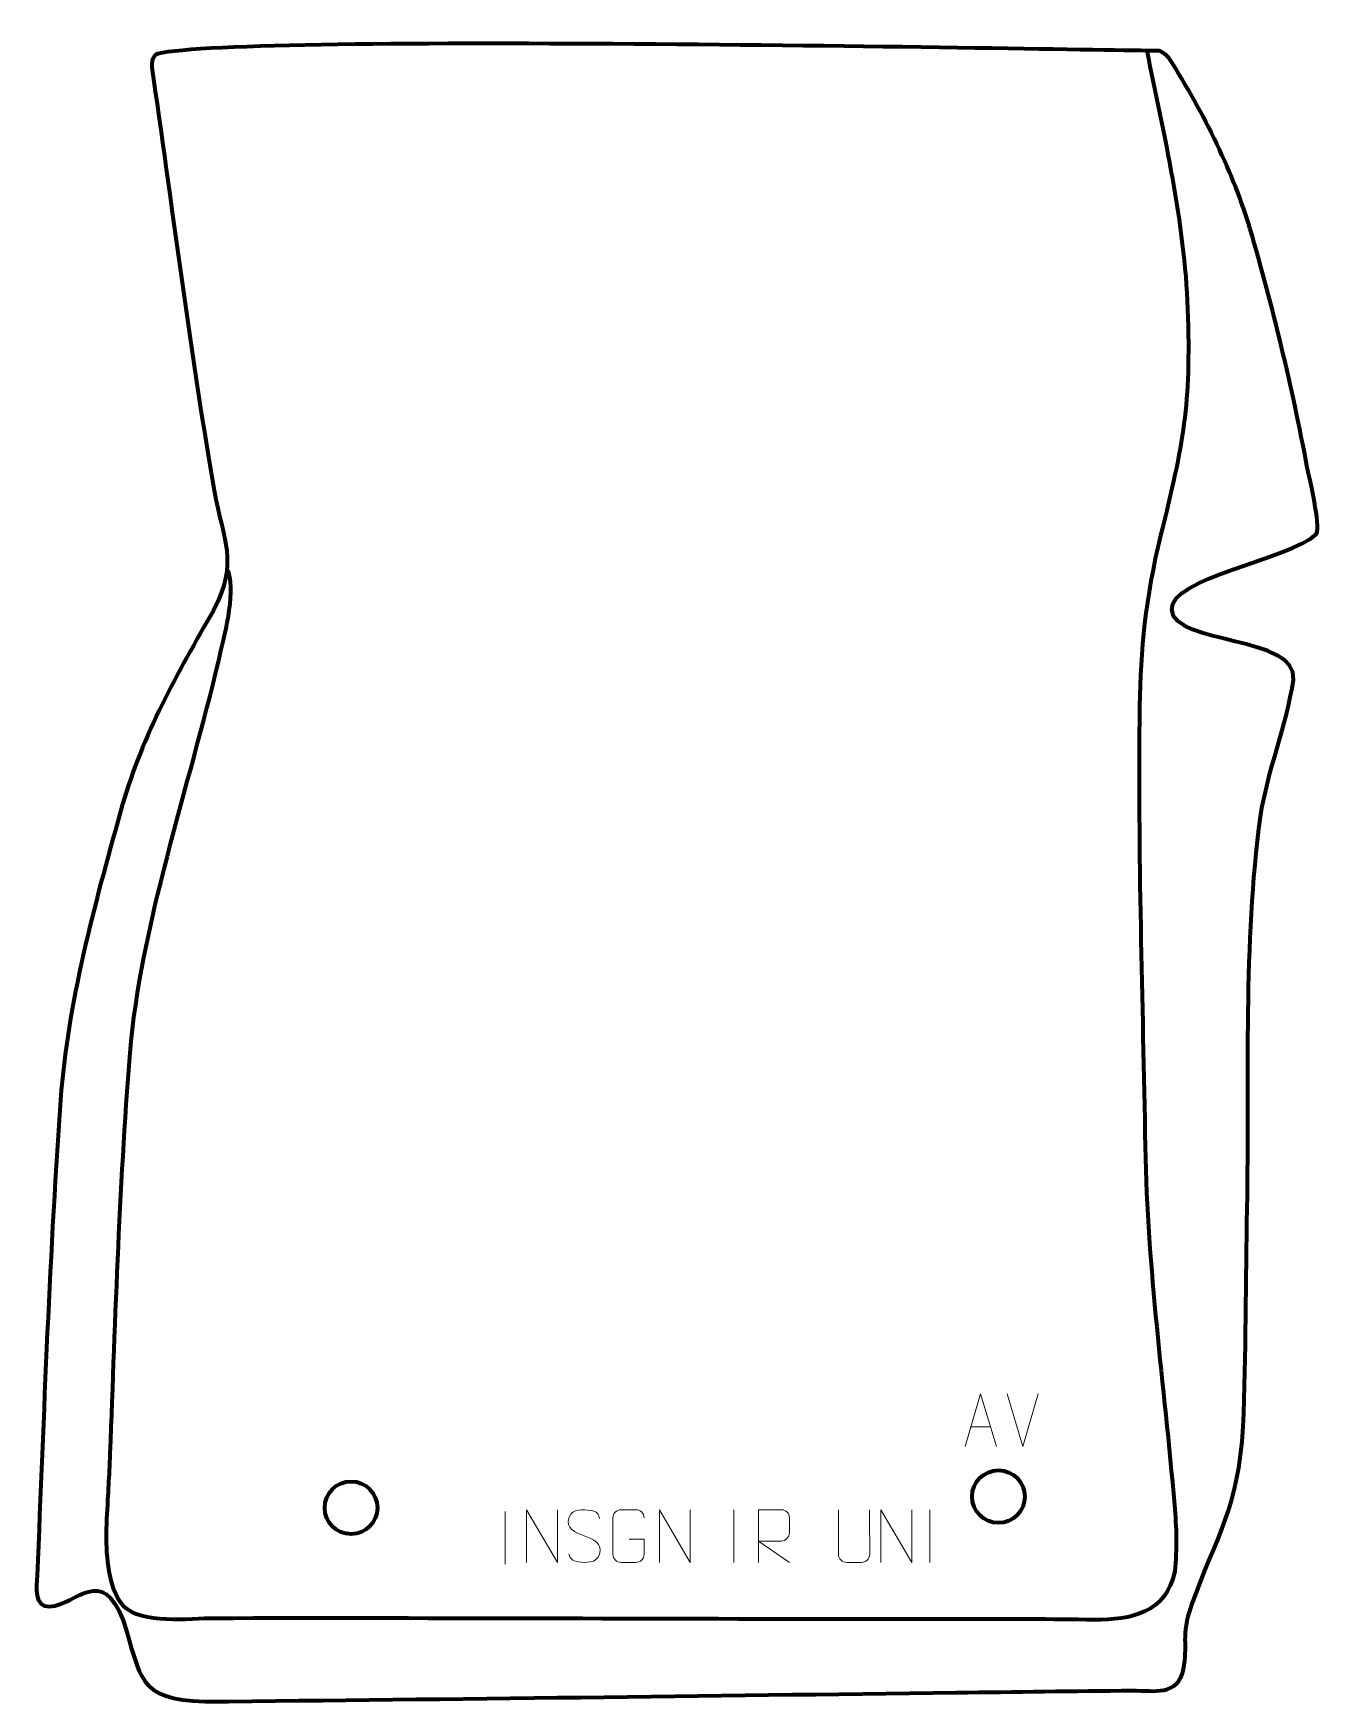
# Model space of a CAD drawing. Header units: millimetres. Extents: x -768 to -157, y -58 to 733.
import ezdxf

# ---------------------------------------------------------------- set-up
doc = ezdxf.new("R2010")
doc.units = ezdxf.units.MM
doc.header["$MEASUREMENT"] = 0
doc.layers.add('layer 2', color=7, linetype='Continuous')
doc.layers.add('layer 3', color=7, linetype='Continuous')

msp = doc.modelspace()

# ---------------------------------------------------------------- linework, layer by layer
at = {"layer": 'layer 2', "color": 142, "lineweight": 200}
for centre in [(-310.1746, 38.9657), (-617.2237, 33.6737)]:
    msp.add_ellipse(centre, major_axis=(0, 12.5), ratio=1, dxfattribs=at)
at = {"layer": 'layer 2', "color": 142, "lineweight": 158}
msp.add_open_spline([(-239.8259, 724.6098), (-231.7042, 685.106), (-221.9194, 642.9909), (-220.4335, 602.1349), (-220.4335, 602.1349), (-218.8707, 556.1795), (-222.3522, 538.9095), (-233.2307, 494.7881), (-233.2307, 494.7881), (-240.5979, 464.9078), (-242.8016, 440.1963), (-243.1939, 413.7477), (-243.1939, 413.7477), (-244.2143, 344.9571), (-241.7261, 273.821), (-240.5611, 204.8843), (-240.5611, 204.8843), (-239.5544, 146.2808), (-231.6469, 92.8795), (-226.7085, 35.0348), (-226.7085, 35.0348), (-225.7848, 24.2161), (-225.3774, 14.2981), (-226.5783, 3.4625), (-226.5783, 3.4625), (-230.5278, -16.2332), (-247.3092, -19.5343), (-264.7412, -19.4604), (-264.7412, -19.4604), (-305.7618, -18.8761), (-346.6704, -19.2049), (-387.6766, -19.1701), (-387.6766, -19.1701), (-485.7833, -19.0205), (-583.8883, -18.5533), (-681.9955, -18.7708), (-681.9955, -18.7708), (-693.8107, -18.798), (-716.6914, -21.8361), (-725.0972, -12.9179), (-725.0972, -12.9179), (-729.3342, -8.4226), (-730.7362, -2.2734), (-731.9517, 3.5848), (-731.9517, 3.5848), (-733.9803, 15.1489), (-733.0298, 27.798), (-732.396, 39.4923), (-732.396, 39.4923), (-732.1562, 44.091), (-731.8938, 48.6817), (-731.6877, 53.2829), (-731.6877, 53.2829), (-729.0464, 118.7169), (-727.2777, 184.1014), (-722, 249.403), (-722, 249.403), (-717.1147, 309.115), (-693.7813, 376.4047), (-679.9978, 435.5034), (-679.9978, 435.5034), (-677.4409, 446.4826), (-671.9075, 466.4628), (-675.1556, 477.1079), (-675.1556, 477.1079), (-675.4281, 477.7255), (-675.7308, 478.3163), (-676.0408, 478.9152)], degree=3, knots=[0, 0, 0, 0, 0.05555556, 0.05555556, 0.05555556, 0.05555556, 0.11111111, 0.11111111, 0.11111111, 0.11111111, 0.16666667, 0.16666667, 0.16666667, 0.16666667, 0.22222222, 0.22222222, 0.22222222, 0.22222222, 0.27777778, 0.27777778, 0.27777778, 0.27777778, 0.33333333, 0.33333333, 0.33333333, 0.33333333, 0.38888889, 0.38888889, 0.38888889, 0.38888889, 0.44444444, 0.44444444, 0.44444444, 0.44444444, 0.5, 0.5, 0.5, 0.5, 0.55555556, 0.55555556, 0.55555556, 0.55555556, 0.61111111, 0.61111111, 0.61111111, 0.61111111, 0.66666667, 0.66666667, 0.66666667, 0.66666667, 0.72222222, 0.72222222, 0.72222222, 0.72222222, 0.77777778, 0.77777778, 0.77777778, 0.77777778, 0.83333333, 0.83333333, 0.83333333, 0.83333333, 0.88888889, 0.88888889, 0.88888889, 0.88888889, 1, 1, 1, 1], dxfattribs=at)
at = {"layer": 'layer 2', "color": 250, "lineweight": 9}
for points, knots in [([(-325.9956, 62.8004), (-325.9956, 62.8004), (-318.6246, 87.7539), (-318.6246, 87.7539), (-318.6246, 87.7539), (-318.6246, 87.7539), (-311.0547, 62.8004), (-311.0547, 62.8004)], [0, 0, 0, 0, 0.33333333, 0.33333333, 0.33333333, 0.33333333, 1, 1, 1, 1]), ([(-533.9539, 7.7904), (-533.9539, 7.7904), (-533.9539, 32.7439), (-533.9539, 32.7439), (-533.9539, 32.7439), (-533.9539, 32.7439), (-519.2991, 7.7904), (-519.2991, 7.7904), (-519.2991, 7.7904), (-519.2991, 7.7904), (-519.2991, 32.7439), (-519.2991, 32.7439)], [0, 0, 0, 0, 0.25, 0.25, 0.25, 0.25, 0.5, 0.5, 0.5, 0.5, 1, 1, 1, 1]), ([(-506.621, 20.441), (-510.8693, 21.9114), (-515.7774, 23.7072), (-513.7723, 29.2275), (-513.7723, 29.2275), (-512.2688, 33.3674), (-507.0552, 32.9789), (-503.4516, 32.3778), (-503.4516, 32.3778), (-500.591, 31.9006), (-499.7263, 30.6874), (-499.4157, 28.6033)], [0, 0, 0, 0, 0.25, 0.25, 0.25, 0.25, 0.5, 0.5, 0.5, 0.5, 1, 1, 1, 1]), ([(-485.3715, 18.7761), (-485.3715, 18.7761), (-478.2034, 18.7761), (-478.2034, 18.7761), (-478.2034, 18.7761), (-478.2034, 18.7761), (-478.2034, 11.608), (-478.2034, 11.608), (-478.2034, 11.608), (-478.3431, 9.2846), (-480.0203, 7.805), (-482.1681, 7.7942), (-482.1681, 7.7942), (-484.4999, 7.7946), (-486.8319, 7.7946), (-489.1634, 7.7942), (-489.1634, 7.7942), (-491.0883, 7.6888), (-493.0605, 9.5733), (-493.0493, 11.5906), (-493.0493, 11.5906), (-493.0489, 17.3607), (-493.0489, 23.1304), (-493.0493, 28.8997), (-493.0493, 28.8997), (-493.0451, 31.0378), (-491.2983, 32.757), (-489.146, 32.7436), (-489.146, 32.7436), (-486.8203, 32.7436), (-484.4942, 32.7436), (-482.1681, 32.7436), (-482.1681, 32.7436), (-480.2214, 32.779), (-478.23, 31.2875), (-478.2034, 28.8498)], [0, 0, 0, 0, 0.1, 0.1, 0.1, 0.1, 0.2, 0.2, 0.2, 0.2, 0.3, 0.3, 0.3, 0.3, 0.4, 0.4, 0.4, 0.4, 0.5, 0.5, 0.5, 0.5, 0.6, 0.6, 0.6, 0.6, 0.7, 0.7, 0.7, 0.7, 0.8, 0.8, 0.8, 0.8, 1, 1, 1, 1]), ([(-470.9539, 7.7904), (-470.9539, 7.7904), (-470.9539, 32.7439), (-470.9539, 32.7439), (-470.9539, 32.7439), (-470.9539, 32.7439), (-456.2991, 7.7904), (-456.2991, 7.7904), (-456.2991, 7.7904), (-456.2991, 7.7904), (-456.2991, 32.7439), (-456.2991, 32.7439)], [0, 0, 0, 0, 0.25, 0.25, 0.25, 0.25, 0.5, 0.5, 0.5, 0.5, 1, 1, 1, 1]), ([(-423.9585, 7.7904), (-423.9585, 7.7904), (-423.9585, 32.7439), (-423.9585, 32.7439), (-423.9585, 32.7439), (-420.3637, 32.7439), (-416.7682, 32.7439), (-413.173, 32.7439), (-413.173, 32.7439), (-410.8477, 32.7062), (-409.2904, 31.2162), (-409.2945, 28.8498), (-409.2945, 28.8498), (-409.2949, 26.8143), (-409.2949, 23.7549), (-409.2945, 21.7189), (-409.2945, 21.7189), (-409.301, 19.8434), (-411.1133, 17.9016), (-413.1228, 17.8825), (-413.1228, 17.8825), (-413.1228, 17.8825), (-423.9585, 17.8825), (-423.9585, 17.8825), (-423.9585, 17.8825), (-423.9585, 17.8825), (-409.3038, 7.7904), (-409.3038, 7.7904)], [0, 0, 0, 0, 0.125, 0.125, 0.125, 0.125, 0.25, 0.25, 0.25, 0.25, 0.375, 0.375, 0.375, 0.375, 0.5, 0.5, 0.5, 0.5, 0.625, 0.625, 0.625, 0.625, 0.75, 0.75, 0.75, 0.75, 1, 1, 1, 1]), ([(-371.2993, 32.7481), (-371.2997, 27.2086), (-371.2039, 17.0068), (-371.2035, 11.4664), (-371.2035, 11.4664), (-371.3433, 9.2269), (-373.0205, 7.8007), (-375.1682, 7.7902), (-375.1682, 7.7902), (-377.5001, 7.7906), (-379.832, 7.7906), (-382.1635, 7.7902), (-382.1635, 7.7902), (-384.0885, 7.6887), (-386.0606, 9.5052), (-386.0494, 11.4497), (-386.0494, 11.4497), (-386.0491, 17.0116), (-385.9537, 27.187), (-385.9541, 32.7481)], [0, 0, 0, 0, 0.16666667, 0.16666667, 0.16666667, 0.16666667, 0.33333333, 0.33333333, 0.33333333, 0.33333333, 0.5, 0.5, 0.5, 0.5, 0.66666667, 0.66666667, 0.66666667, 0.66666667, 1, 1, 1, 1]), ([(-365.9539, 7.7904), (-365.9539, 7.7904), (-365.9539, 32.7439), (-365.9539, 32.7439), (-365.9539, 32.7439), (-365.9539, 32.7439), (-351.2991, 7.7904), (-351.2991, 7.7904), (-351.2991, 7.7904), (-351.2991, 7.7904), (-351.2991, 32.7439), (-351.2991, 32.7439)], [0, 0, 0, 0, 0.25, 0.25, 0.25, 0.25, 0.5, 0.5, 0.5, 0.5, 1, 1, 1, 1]), ([(-506.621, 20.4409), (-502.6024, 18.7942), (-497.5729, 16.9059), (-499.4069, 11.5456), (-499.4069, 11.5456), (-500.8667, 7.2792), (-505.7775, 7.5359), (-509.5036, 8.0906), (-509.5036, 8.0906), (-512.2536, 8.5004), (-513.4745, 9.7139), (-513.8525, 11.8261)], [0, 0, 0, 0, 0.25, 0.25, 0.25, 0.25, 0.5, 0.5, 0.5, 0.5, 1, 1, 1, 1])]:
    msp.add_open_spline(points, degree=3, knots=knots, dxfattribs=at)
for points in [[(-298.6361, 62.7931), (-298.6361, 62.7931), (-305.9579, 87.7467), (-305.9579, 87.7467)], [(-291.3142, 87.7467), (-291.3142, 87.7467), (-298.636, 62.7931), (-298.636, 62.7931)], [(-323.273, 72.0498), (-323.273, 72.0498), (-313.7773, 72.0498), (-313.7773, 72.0498)], [(-544.1715, 31.9795), (-544.1715, 31.9795), (-544.1715, 7.0054), (-544.1715, 7.0054)], [(-435.6265, 32.7542), (-435.6265, 32.7542), (-435.6265, 7.7801), (-435.6265, 7.7801)], [(-342.6265, 32.7542), (-342.6265, 32.7542), (-342.6265, 7.7801), (-342.6265, 7.7801)]]:
    msp.add_open_spline(points, degree=3, dxfattribs=at)
at = {"layer": 'layer 3', "color": 242, "lineweight": 158}
msp.add_open_spline([(-229.3689, 721.2504), (-212.6221, 695.3336), (-198.147, 664.9967), (-190.9243, 640.5373), (-190.9243, 640.5373), (-179.7344, 602.0935), (-171.1066, 566.3363), (-163.6586, 526.9961), (-163.6586, 526.9961), (-162.4865, 521.2197), (-157.3444, 499.8147), (-159.2412, 495.4754), (-159.2412, 495.4754), (-172.5275, 483.0524), (-229.0207, 474.9038), (-227.9344, 459.4237), (-227.9344, 459.4237), (-226.7673, 442.793), (-168.123, 447.3915), (-170.2018, 426.3433), (-170.2018, 426.3433), (-173.6638, 404.1458), (-182.325, 384.1007), (-185.8857, 361.296), (-185.8857, 361.296), (-194.0713, 301.065), (-191.0943, 236.7535), (-192.1877, 175.7877), (-192.1877, 175.7877), (-192.7872, 141.4106), (-192.6781, 106.4622), (-194.0735, 72.1692), (-194.0735, 72.1692), (-196.4783, 32.5986), (-206.206, 22.0744), (-218.5314, -12.6712), (-218.5314, -12.6712), (-223.8073, -27.544), (-219.9459, -31.074), (-222.4423, -42.9212), (-222.4423, -42.9212), (-225.1645, -55.84), (-235.9735, -52.8954), (-246.6595, -52.9774), (-246.6595, -52.9774), (-274.4787, -53.1907), (-302.3034, -53.629), (-330.1227, -53.9348), (-330.1227, -53.9348), (-448.9214, -55.4373), (-567.7187, -57.0613), (-686.5211, -58.2478), (-686.5211, -58.2478), (-719.1776, -57.2564), (-716.6358, -46.453), (-725.249, -19.8471), (-725.249, -19.8471), (-735.7988, 7.0452), (-747.068, -12.3834), (-760.1753, -13.1095), (-760.1753, -13.1095), (-767.8907, -13.5369), (-766.3183, -3.8168), (-766.0978, 1.6039), (-766.0978, 1.6039), (-762.848, 78.16), (-760.2885, 155.3787), (-754.635, 231.7652), (-754.635, 231.7652), (-750.9293, 276.5632), (-737.6777, 324.0326), (-725.5515, 367.3555), (-725.5515, 367.3555), (-716.2366, 399.4739), (-699.2707, 430.5227), (-682.4157, 459.1636), (-682.4157, 459.1636), (-670.3396, 482.4543), (-677.9017, 492.1916), (-682.1755, 516.0827), (-682.1755, 516.0827), (-692.283, 573.7752), (-703.06, 657.3828), (-711.6806, 716.7417), (-711.6806, 716.7417), (-712.0016, 718.9527), (-711.4579, 722.5588), (-708.7884, 723.1829), (-708.7884, 723.1829), (-667.4328, 732.852), (-279.0759, 725.0564), (-233.9515, 724.5303), (-233.9515, 724.5303), (-232.9597, 724.5188), (-229.8534, 722.0003), (-229.3689, 721.2504)], degree=3, knots=[0, 0, 0, 0, 0.04, 0.04, 0.04, 0.04, 0.08, 0.08, 0.08, 0.08, 0.12, 0.12, 0.12, 0.12, 0.16, 0.16, 0.16, 0.16, 0.2, 0.2, 0.2, 0.2, 0.24, 0.24, 0.24, 0.24, 0.28, 0.28, 0.28, 0.28, 0.32, 0.32, 0.32, 0.32, 0.36, 0.36, 0.36, 0.36, 0.4, 0.4, 0.4, 0.4, 0.44, 0.44, 0.44, 0.44, 0.48, 0.48, 0.48, 0.48, 0.52, 0.52, 0.52, 0.52, 0.56, 0.56, 0.56, 0.56, 0.6, 0.6, 0.6, 0.6, 0.64, 0.64, 0.64, 0.64, 0.68, 0.68, 0.68, 0.68, 0.72, 0.72, 0.72, 0.72, 0.76, 0.76, 0.76, 0.76, 0.8, 0.8, 0.8, 0.8, 0.84, 0.84, 0.84, 0.84, 0.88, 0.88, 0.88, 0.88, 0.92, 0.92, 0.92, 0.92, 1, 1, 1, 1], dxfattribs=at)

doc.saveas('drawing.dxf')
